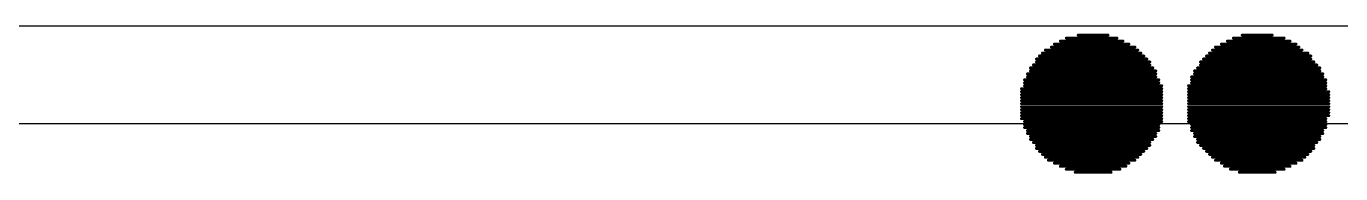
# Model space of a CAD drawing. Header units: millimetres. Extents: x 45 to 209, y 90 to 189.
# Drawn here: x 65.582 to 68.38, y 97.051 to 97.366 of the extents above; entities that cross this region are included whole.
import ezdxf

# ---------------------------------------------------------------- set-up
doc = ezdxf.new("R2010")
doc.units = ezdxf.units.MM
doc.layers.add('TopLayer', color=1, linetype='Continuous')
doc.layers.add('TopOverlay', color=2, linetype='Continuous')

# ---------------------------------------------------------------- blocks, each defined once
blk = doc.blocks.new('5394DE47_A0E8_4329_8464_7791B7C19310_62')
at = {"layer": 'TopOverlay', "const_width": 0.00635}
for points in [[(0.1412, 3.1911), (0.2047, 3.1911)], [(0.4905, 3.1911), (0.554, 3.1911)], [(0.0714, 3.1594), (0.2682, 3.1594)], [(0.0841, 3.1657), (0.2619, 3.1657)], [(0.0904, 3.1721), (0.2492, 3.1721)], [(0.1031, 3.1784), (0.2365, 3.1784)], [(0.1158, 3.1848), (0.2238, 3.1848)], [(0.427, 3.1594), (0.6175, 3.1594)], [(0.4333, 3.1657), (0.6111, 3.1657)], [(0.446, 3.1721), (0.6048, 3.1721)], [(0.4587, 3.1784), (0.5921, 3.1784)], [(0.4714, 3.1848), (0.5794, 3.1848)], [(0.0523, 3.1403), (0.2873, 3.1403)], [(0.0523, 3.134), (0.2936, 3.134)], [(0.0587, 3.1467), (0.2809, 3.1467)], [(0.065, 3.153), (0.2746, 3.153)], [(0.4016, 3.134), (0.6429, 3.134)], [(0.4079, 3.1403), (0.6365, 3.1403)], [(0.4143, 3.1467), (0.6365, 3.1467)], [(0.4206, 3.153), (0.6302, 3.153)], [(0.0333, 3.1086), (0.3063, 3.1086)], [(0.0396, 3.1213), (0.3, 3.1213)], [(0.0396, 3.1149), (0.3063, 3.1149)], [(0.046, 3.1276), (0.2936, 3.1276)], [(0.3889, 3.1149), (0.6556, 3.1149)], [(0.3889, 3.1086), (0.6619, 3.1086)], [(0.3952, 3.1213), (0.6556, 3.1213)], [(0.4016, 3.1276), (0.6492, 3.1276)], [(0.0206, 3.0768), (0.319, 3.0768)], [(0.0269, 3.0959), (0.3127, 3.0959)], [(0.0269, 3.0895), (0.3127, 3.0895)], [(0.0269, 3.0832), (0.319, 3.0832)], [(0.0333, 3.1022), (0.3063, 3.1022)], [(0.3762, 3.0832), (0.6683, 3.0832)], [(0.3762, 3.0768), (0.6683, 3.0768)], [(0.3825, 3.1022), (0.6619, 3.1022)], [(0.3825, 3.0959), (0.6683, 3.0959)], [(0.3825, 3.0895), (0.6683, 3.0895)], [(0.0206, 3.0705), (0.319, 3.0705)], [(0.0206, 3.0641), (0.319, 3.0641)], [(0.0206, 3.0578), (0.319, 3.0578)], [(0.0206, 3.0514), (0.319, 3.0514)], [(0.3762, 3.0705), (0.6746, 3.0705)], [(0.3762, 3.0641), (0.6746, 3.0641)], [(0.3762, 3.0578), (0.6746, 3.0578)], [(0.3762, 3.0514), (0.6746, 3.0514)], [(0.0206, 3.0451), (0.319, 3.0451)], [(0.0206, 3.0387), (0.319, 3.0387)], [(0.0206, 3.0324), (0.319, 3.0324)], [(0.0206, 3.026), (0.319, 3.026)], [(0.0206, 3.0197), (0.319, 3.0197)], [(0.3762, 3.0451), (0.6746, 3.0451)], [(0.3762, 3.0387), (0.6746, 3.0387)], [(0.3762, 3.0324), (0.6746, 3.0324)], [(0.3762, 3.026), (0.6746, 3.026)], [(0.3762, 3.0197), (0.6746, 3.0197)], [(0.0206, 3.0133), (0.319, 3.0133)], [(0.0269, 3.007), (0.319, 3.007)], [(0.0269, 3.0006), (0.3127, 3.0006)], [(0.0269, 2.9943), (0.3127, 2.9943)], [(0.3762, 3.0133), (0.6683, 3.0133)], [(0.3762, 3.007), (0.6683, 3.007)], [(0.3825, 3.0006), (0.6683, 3.0006)], [(0.3825, 2.9943), (0.6683, 2.9943)], [(0.0333, 2.9879), (0.3127, 2.9879)], [(0.0333, 2.9816), (0.3063, 2.9816)], [(0.0396, 2.9752), (0.3063, 2.9752)], [(0.0396, 2.9689), (0.3, 2.9689)], [(0.3825, 2.9879), (0.6619, 2.9879)], [(0.3889, 2.9816), (0.6619, 2.9816)], [(0.3889, 2.9752), (0.6556, 2.9752)], [(0.3952, 2.9689), (0.6556, 2.9689)], [(0.046, 2.9625), (0.2936, 2.9625)], [(0.0523, 2.9562), (0.2936, 2.9562)], [(0.0523, 2.9498), (0.2873, 2.9498)], [(0.0587, 2.9435), (0.2809, 2.9435)], [(0.065, 2.9371), (0.2746, 2.9371)], [(0.3952, 2.9625), (0.6492, 2.9625)], [(0.4016, 2.9562), (0.6429, 2.9562)], [(0.4079, 2.9498), (0.6429, 2.9498)], [(0.4143, 2.9435), (0.6365, 2.9435)], [(0.4206, 2.9371), (0.6302, 2.9371)], [(0.0714, 2.9308), (0.2682, 2.9308)], [(0.0777, 2.9244), (0.2619, 2.9244)], [(0.0904, 2.9181), (0.2492, 2.9181)], [(0.1031, 2.9117), (0.2428, 2.9117)], [(0.427, 2.9308), (0.6238, 2.9308)], [(0.4333, 2.9244), (0.6175, 2.9244)], [(0.446, 2.9181), (0.6048, 2.9181)], [(0.4524, 2.9117), (0.5921, 2.9117)], [(0.1158, 2.9054), (0.2301, 2.9054)], [(0.1349, 2.899), (0.2111, 2.899)], [(0.4651, 2.9054), (0.5794, 2.9054)], [(0.4841, 2.899), (0.5603, 2.899)]]:
    blk.add_lwpolyline(points, dxfattribs=at)
at = {"layer": 'TopOverlay', "const_width": 0.00317}
for points in [[(0.1397, 3.1911, 1), (0.1428, 3.1911, 1)], [(0.2032, 3.1911, 1), (0.2063, 3.1911, 1)], [(0.4889, 3.1911, 1), (0.4921, 3.1911, 1)], [(0.5524, 3.1911, 1), (0.5556, 3.1911, 1)], [(0.0698, 3.1594, 1), (0.073, 3.1594, 1)], [(0.0825, 3.1657, 1), (0.0857, 3.1657, 1)], [(0.0889, 3.1721, 1), (0.092, 3.1721, 1)], [(0.1016, 3.1784, 1), (0.1047, 3.1784, 1)], [(0.1143, 3.1848, 1), (0.1174, 3.1848, 1)], [(0.2222, 3.1848, 1), (0.2254, 3.1848, 1)], [(0.2349, 3.1784, 1), (0.2381, 3.1784, 1)], [(0.2476, 3.1721, 1), (0.2508, 3.1721, 1)], [(0.2603, 3.1657, 1), (0.2635, 3.1657, 1)], [(0.2667, 3.1594, 1), (0.2698, 3.1594, 1)], [(0.4254, 3.1594, 1), (0.4286, 3.1594, 1)], [(0.4318, 3.1657, 1), (0.4349, 3.1657, 1)], [(0.4445, 3.1721, 1), (0.4476, 3.1721, 1)], [(0.4572, 3.1784, 1), (0.4603, 3.1784, 1)], [(0.4699, 3.1848, 1), (0.473, 3.1848, 1)], [(0.5778, 3.1848, 1), (0.581, 3.1848, 1)], [(0.5905, 3.1784, 1), (0.5937, 3.1784, 1)], [(0.6032, 3.1721, 1), (0.6064, 3.1721, 1)], [(0.6096, 3.1657, 1), (0.6127, 3.1657, 1)], [(0.6159, 3.1594, 1), (0.6191, 3.1594, 1)], [(0.0508, 3.1403, 1), (0.0539, 3.1403, 1)], [(0.0508, 3.134, 1), (0.0539, 3.134, 1)], [(0.0571, 3.1467, 1), (0.0603, 3.1467, 1)], [(0.0635, 3.153, 1), (0.0666, 3.153, 1)], [(0.273, 3.153, 1), (0.2762, 3.153, 1)], [(0.2794, 3.1467, 1), (0.2825, 3.1467, 1)], [(0.2857, 3.1403, 1), (0.2889, 3.1403, 1)], [(0.2921, 3.134, 1), (0.2952, 3.134, 1)], [(0.4, 3.134, 1), (0.4032, 3.134, 1)], [(0.4064, 3.1403, 1), (0.4095, 3.1403, 1)], [(0.4127, 3.1467, 1), (0.4159, 3.1467, 1)], [(0.4191, 3.153, 1), (0.4222, 3.153, 1)], [(0.6286, 3.153, 1), (0.6318, 3.153, 1)], [(0.635, 3.1467, 1), (0.6381, 3.1467, 1)], [(0.635, 3.1403, 1), (0.6381, 3.1403, 1)], [(0.6413, 3.134, 1), (0.6445, 3.134, 1)], [(0.0317, 3.1086, 1), (0.0349, 3.1086, 1)], [(0.0381, 3.1213, 1), (0.0412, 3.1213, 1)], [(0.0381, 3.1149, 1), (0.0412, 3.1149, 1)], [(0.0444, 3.1276, 1), (0.0476, 3.1276, 1)], [(0.2921, 3.1276, 1), (0.2952, 3.1276, 1)], [(0.2984, 3.1213, 1), (0.3016, 3.1213, 1)], [(0.3048, 3.1149, 1), (0.3079, 3.1149, 1)], [(0.3048, 3.1086, 1), (0.3079, 3.1086, 1)], [(0.3873, 3.1149, 1), (0.3905, 3.1149, 1)], [(0.3873, 3.1086, 1), (0.3905, 3.1086, 1)], [(0.3937, 3.1213, 1), (0.3968, 3.1213, 1)], [(0.4, 3.1276, 1), (0.4032, 3.1276, 1)], [(0.6477, 3.1276, 1), (0.6508, 3.1276, 1)], [(0.654, 3.1213, 1), (0.6572, 3.1213, 1)], [(0.654, 3.1149, 1), (0.6572, 3.1149, 1)], [(0.6604, 3.1086, 1), (0.6635, 3.1086, 1)], [(0.019, 3.0768, 1), (0.0222, 3.0768, 1)], [(0.0254, 3.0959, 1), (0.0285, 3.0959, 1)], [(0.0254, 3.0895, 1), (0.0285, 3.0895, 1)], [(0.0254, 3.0832, 1), (0.0285, 3.0832, 1)], [(0.0317, 3.1022, 1), (0.0349, 3.1022, 1)], [(0.3048, 3.1022, 1), (0.3079, 3.1022, 1)], [(0.3111, 3.0959, 1), (0.3143, 3.0959, 1)], [(0.3111, 3.0895, 1), (0.3143, 3.0895, 1)], [(0.3175, 3.0832, 1), (0.3206, 3.0832, 1)], [(0.3175, 3.0768, 1), (0.3206, 3.0768, 1)], [(0.3746, 3.0832, 1), (0.3778, 3.0832, 1)], [(0.3746, 3.0768, 1), (0.3778, 3.0768, 1)], [(0.381, 3.1022, 1), (0.3841, 3.1022, 1)], [(0.381, 3.0959, 1), (0.3841, 3.0959, 1)], [(0.381, 3.0895, 1), (0.3841, 3.0895, 1)], [(0.6604, 3.1022, 1), (0.6635, 3.1022, 1)], [(0.6667, 3.0959, 1), (0.6699, 3.0959, 1)], [(0.6667, 3.0895, 1), (0.6699, 3.0895, 1)], [(0.6667, 3.0832, 1), (0.6699, 3.0832, 1)], [(0.6667, 3.0768, 1), (0.6699, 3.0768, 1)], [(0.019, 3.0705, 1), (0.0222, 3.0705, 1)], [(0.019, 3.0641, 1), (0.0222, 3.0641, 1)], [(0.019, 3.0578, 1), (0.0222, 3.0578, 1)], [(0.019, 3.0514, 1), (0.0222, 3.0514, 1)], [(0.3175, 3.0705, 1), (0.3206, 3.0705, 1)], [(0.3175, 3.0641, 1), (0.3206, 3.0641, 1)], [(0.3175, 3.0578, 1), (0.3206, 3.0578, 1)], [(0.3175, 3.0514, 1), (0.3206, 3.0514, 1)], [(0.3746, 3.0705, 1), (0.3778, 3.0705, 1)], [(0.3746, 3.0641, 1), (0.3778, 3.0641, 1)], [(0.3746, 3.0578, 1), (0.3778, 3.0578, 1)], [(0.3746, 3.0514, 1), (0.3778, 3.0514, 1)], [(0.6731, 3.0705, 1), (0.6762, 3.0705, 1)], [(0.6731, 3.0641, 1), (0.6762, 3.0641, 1)], [(0.6731, 3.0578, 1), (0.6762, 3.0578, 1)], [(0.6731, 3.0514, 1), (0.6762, 3.0514, 1)], [(0.019, 3.0451, 1), (0.0222, 3.0451, 1)], [(0.019, 3.0387, 1), (0.0222, 3.0387, 1)], [(0.019, 3.0324, 1), (0.0222, 3.0324, 1)], [(0.019, 3.026, 1), (0.0222, 3.026, 1)], [(0.019, 3.0197, 1), (0.0222, 3.0197, 1)], [(0.3175, 3.0451, 1), (0.3206, 3.0451, 1)], [(0.3175, 3.0387, 1), (0.3206, 3.0387, 1)], [(0.3175, 3.0324, 1), (0.3206, 3.0324, 1)], [(0.3175, 3.026, 1), (0.3206, 3.026, 1)], [(0.3175, 3.0197, 1), (0.3206, 3.0197, 1)], [(0.3746, 3.0451, 1), (0.3778, 3.0451, 1)], [(0.3746, 3.0387, 1), (0.3778, 3.0387, 1)], [(0.3746, 3.0324, 1), (0.3778, 3.0324, 1)], [(0.3746, 3.026, 1), (0.3778, 3.026, 1)], [(0.3746, 3.0197, 1), (0.3778, 3.0197, 1)], [(0.6731, 3.0451, 1), (0.6762, 3.0451, 1)], [(0.6731, 3.0387, 1), (0.6762, 3.0387, 1)], [(0.6731, 3.0324, 1), (0.6762, 3.0324, 1)], [(0.6731, 3.026, 1), (0.6762, 3.026, 1)], [(0.6731, 3.0197, 1), (0.6762, 3.0197, 1)], [(0.019, 3.0133, 1), (0.0222, 3.0133, 1)], [(0.0254, 3.007, 1), (0.0285, 3.007, 1)], [(0.0254, 3.0006, 1), (0.0285, 3.0006, 1)], [(0.0254, 2.9943, 1), (0.0285, 2.9943, 1)], [(0.3111, 3.0006, 1), (0.3143, 3.0006, 1)], [(0.3111, 2.9943, 1), (0.3143, 2.9943, 1)], [(0.3175, 3.0133, 1), (0.3206, 3.0133, 1)], [(0.3175, 3.007, 1), (0.3206, 3.007, 1)], [(0.3746, 3.0133, 1), (0.3778, 3.0133, 1)], [(0.3746, 3.007, 1), (0.3778, 3.007, 1)], [(0.381, 3.0006, 1), (0.3841, 3.0006, 1)], [(0.381, 2.9943, 1), (0.3841, 2.9943, 1)], [(0.6667, 3.0133, 1), (0.6699, 3.0133, 1)], [(0.6667, 3.007, 1), (0.6699, 3.007, 1)], [(0.6667, 3.0006, 1), (0.6699, 3.0006, 1)], [(0.6667, 2.9943, 1), (0.6699, 2.9943, 1)], [(0.0317, 2.9879, 1), (0.0349, 2.9879, 1)], [(0.0317, 2.9816, 1), (0.0349, 2.9816, 1)], [(0.0381, 2.9752, 1), (0.0412, 2.9752, 1)], [(0.0381, 2.9689, 1), (0.0412, 2.9689, 1)], [(0.2984, 2.9689, 1), (0.3016, 2.9689, 1)], [(0.3048, 2.9816, 1), (0.3079, 2.9816, 1)], [(0.3048, 2.9752, 1), (0.3079, 2.9752, 1)], [(0.3111, 2.9879, 1), (0.3143, 2.9879, 1)], [(0.381, 2.9879, 1), (0.3841, 2.9879, 1)], [(0.3873, 2.9816, 1), (0.3905, 2.9816, 1)], [(0.3873, 2.9752, 1), (0.3905, 2.9752, 1)], [(0.3937, 2.9689, 1), (0.3968, 2.9689, 1)], [(0.654, 2.9752, 1), (0.6572, 2.9752, 1)], [(0.654, 2.9689, 1), (0.6572, 2.9689, 1)], [(0.6604, 2.9879, 1), (0.6635, 2.9879, 1)], [(0.6604, 2.9816, 1), (0.6635, 2.9816, 1)], [(0.0444, 2.9625, 1), (0.0476, 2.9625, 1)], [(0.0508, 2.9562, 1), (0.0539, 2.9562, 1)], [(0.0508, 2.9498, 1), (0.0539, 2.9498, 1)], [(0.0571, 2.9435, 1), (0.0603, 2.9435, 1)], [(0.0635, 2.9371, 1), (0.0666, 2.9371, 1)], [(0.273, 2.9371, 1), (0.2762, 2.9371, 1)], [(0.2794, 2.9435, 1), (0.2825, 2.9435, 1)], [(0.2857, 2.9498, 1), (0.2889, 2.9498, 1)], [(0.2921, 2.9625, 1), (0.2952, 2.9625, 1)], [(0.2921, 2.9562, 1), (0.2952, 2.9562, 1)], [(0.3937, 2.9625, 1), (0.3968, 2.9625, 1)], [(0.4, 2.9562, 1), (0.4032, 2.9562, 1)], [(0.4064, 2.9498, 1), (0.4095, 2.9498, 1)], [(0.4127, 2.9435, 1), (0.4159, 2.9435, 1)], [(0.4191, 2.9371, 1), (0.4222, 2.9371, 1)], [(0.6286, 2.9371, 1), (0.6318, 2.9371, 1)], [(0.635, 2.9435, 1), (0.6381, 2.9435, 1)], [(0.6413, 2.9562, 1), (0.6445, 2.9562, 1)], [(0.6413, 2.9498, 1), (0.6445, 2.9498, 1)], [(0.6477, 2.9625, 1), (0.6508, 2.9625, 1)], [(0.0698, 2.9308, 1), (0.073, 2.9308, 1)], [(0.0762, 2.9244, 1), (0.0793, 2.9244, 1)], [(0.0889, 2.9181, 1), (0.092, 2.9181, 1)], [(0.1016, 2.9117, 1), (0.1047, 2.9117, 1)], [(0.2413, 2.9117, 1), (0.2444, 2.9117, 1)], [(0.2476, 2.9181, 1), (0.2508, 2.9181, 1)], [(0.2603, 2.9244, 1), (0.2635, 2.9244, 1)], [(0.2667, 2.9308, 1), (0.2698, 2.9308, 1)], [(0.4254, 2.9308, 1), (0.4286, 2.9308, 1)], [(0.4318, 2.9244, 1), (0.4349, 2.9244, 1)], [(0.4445, 2.9181, 1), (0.4476, 2.9181, 1)], [(0.4508, 2.9117, 1), (0.454, 2.9117, 1)], [(0.5905, 2.9117, 1), (0.5937, 2.9117, 1)], [(0.6032, 2.9181, 1), (0.6064, 2.9181, 1)], [(0.6159, 2.9244, 1), (0.6191, 2.9244, 1)], [(0.6223, 2.9308, 1), (0.6254, 2.9308, 1)], [(0.1143, 2.9054, 1), (0.1174, 2.9054, 1)], [(0.1333, 2.899, 1), (0.1365, 2.899, 1)], [(0.2095, 2.899, 1), (0.2127, 2.899, 1)], [(0.2286, 2.9054, 1), (0.2317, 2.9054, 1)], [(0.4635, 2.9054, 1), (0.4667, 2.9054, 1)], [(0.4826, 2.899, 1), (0.4857, 2.899, 1)], [(0.5588, 2.899, 1), (0.5619, 2.899, 1)], [(0.5778, 2.9054, 1), (0.581, 2.9054, 1)]]:
    blk.add_lwpolyline(points, format="xyb", close=True, dxfattribs=at)

msp = doc.modelspace()

# ---------------------------------------------------------------- linework, layer by layer
at = {"layer": 'TopLayer'}
for p, q in [((74.3207, 97.3656), (64.8207, 97.3656)), ((64.8325, 97.1584), (74.3207, 97.1584))]:
    msp.add_line(p, q, dxfattribs=at)

# ---------------------------------------------------------------- block references
at = {"rotation": 360}
msp.add_blockref('5394DE47_A0E8_4329_8464_7791B7C19310_62', (67.6797, 94.1556), dxfattribs=at)

doc.saveas('drawing.dxf')
